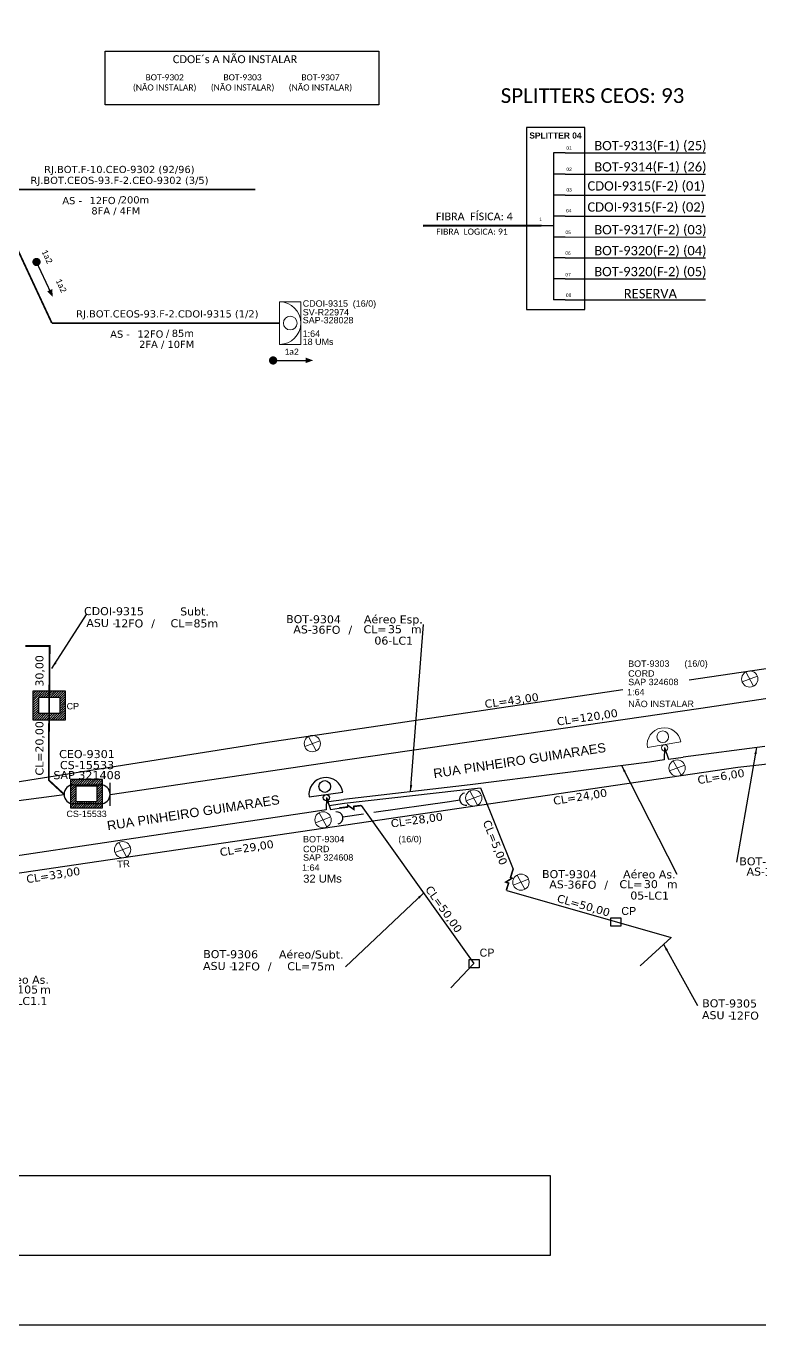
# Model space of a CAD drawing. Extents: x -4 to 837, y 1 to 595.
# Drawn here: x 199.4 to 415.9, y 1.3 to 384.9 of the extents above; entities that cross this region are included whole.
import ezdxf
from ezdxf.enums import TextEntityAlignment as Align

# ---------------------------------------------------------------- set-up
doc = ezdxf.new("R2010")
doc.units = 0
for name, color, linetype in [('10.1-Caixas Subterrâneas', 5, 'Continuous'), ('20.4-CEOS', 1, 'Continuous'), ('20.5-CEO', 1, 'Continuous'), ('CABO OPTICO EXISTENTE', 5, 'Continuous'), ('CAP a instalar', 1, 'Continuous'), ('celulas gpon', 7, 'Continuous'), ('label_cabos', 7, 'Continuous'), ('Legenda', 1, 'Continuous'), ('PROJETO_FTTH', 1, 'Continuous'), ('QUADRA', 7, 'Continuous'), ('SETA', 7, 'Continuous'), ('Subida Lateral', 5, 'Continuous')]:
    doc.layers.add(name, color=color, linetype=linetype)
for name, color, linetype, lineweight in [('10.4-Postes', 1, 'Continuous', 0), ("20.0-LEGENDA DOS CDO'S", 1, 'Continuous', 0), ('20.1-CDO_INTERIOR', 1, 'Continuous', 0), ('20.2-CDO_POSTE', 1, 'Continuous', 5), ('20.6-CORDOALHA_SUPORTE', 7, 'Continuous', 25), ('40.1-ETIQUETAS', 1, 'Continuous', 20), ('CORDOALHA_SUPORTE', 7, 'Continuous', 25), ('Segmento Logradouro Texto', 251, 'Continuous', 0)]:
    doc.layers.add(name, color=color, linetype=linetype, lineweight=lineweight)
doc.layers.add('EXTRA', color=50, linetype='Continuous', plot=False)
doc.styles.add('ARIAL', font='arial.ttf')
doc.styles.add('DIGICADE', font='arial.ttf')
doc.styles.add('MtXpl_Calibri', font='calibri.ttf')
doc.styles.add('ROMANS', font='arial.ttf')
doc.styles.add('siredit', font='verdana.ttf')
doc.linetypes.add('FENCELINE1', pattern='A,0.25,-0.1,[133,ltypeshp.shx,S=0.1,R=0,X=-0.1,Y=0],-0.1,1', length=1.45)
doc.dimstyles.new('CC', dxfattribs={"dimtxt": 0.8, "dimasz": 2, "dimexe": 0.18, "dimexo": 0.0625, "dimgap": 0.09, "dimtad": 0, "dimdec": 0, "dimrnd": 1, "dimzin": 0, "dimdsep": 46, "dimtxsty": 'siredit', "dimblk": 'NONE', "dimcen": 0, "dimse1": 1, "dimse2": 1, "dimsd1": 1, "dimsd2": 1, "dimclrt": 7, "dimadec": 0, "dimazin": 0, "dimtfac": 1, "dimtdec": 0, "dimtofl": 0, "dimtmove": 0, "dimatfit": 3, "dimfxl": 0, "dimtolj": 1, "dimtzin": 0, "dimarcsym": 0})

# ---------------------------------------------------------------- blocks, each defined once
blk = doc.blocks.new('ETIQUETA_RS5F')
at = {"layer": '40.1-ETIQUETAS', "color": 0, "style": 'siredit'}
blk.add_text('/', height=1.5, dxfattribs=at).set_placement((1.58, -1.95), align=Align.MIDDLE_RIGHT)
for tag, p in [('ETIQUETA_R_SECUNDARIA', (1.21, 2.1)), ('ETIQUETA_R_PRIMARIA', (1.21, 4.1)), ('F_ATIVAS/F_MORTAS', (1.14, -4.24))]:
    blk.add_attdef(tag, text='', height=1.5, dxfattribs=at).set_placement(p, align=Align.MIDDLE_CENTER)
for tag, p in [('TIPO_CABO', (-6.58, -2.12)), ('CAP_CABO', (0.4, -2.09))]:
    blk.add_attdef(tag, text='', height=1.5, dxfattribs=at).set_placement(p, align=Align.MIDDLE_RIGHT)
blk.add_attdef('METROS', text='', height=1.5, dxfattribs=at).set_placement((2.14, -1.95), align=Align.MIDDLE_LEFT)
for tag, p in [('FUSÃO_1', (0.85, -8.39)), ('FUSÃO_2', (0.85, -10.6)), ('FUSÃO_3', (0.85, -12.93)), ('FUSÃO_4', (0.85, -15.14)), ('FUSÃO_5', (0.85, -17.16))]:
    blk.add_attdef(tag, text='', height=1.5, dxfattribs=at).set_placement(p, align=Align.CENTER)
blk = doc.blocks.new('*X20')
at = {"color": 0, "linetype": 'Continuous'}
for p, q in [((-1.25, 0.34099), (-0.49099, 1.1)), ((-1.25, 0.517767), (-0.667767, 1.1)), ((-1.25, 0.694544), (-0.844544, 1.1)), ((-1.25, 0.87132), (-1.02132, 1.1)), ((-1.25, 1.048097), (-1.198097, 1.1)), ((-0.789214, 0.625), (-0.314214, 1.1)), ((-0.612437, 0.625), (-0.137437, 1.1)), ((-0.43566, 0.625), (0.03934, 1.1)), ((-0.258883, 0.625), (0.216117, 1.1)), ((-0.082107, 0.625), (0.392893, 1.1)), ((0.09467, 0.625), (0.56967, 1.1)), ((0.271447, 0.625), (0.746447, 1.1)), ((0.448223, 0.625), (0.923223, 1.1)), ((0.625, 0.625), (1.1, 1.1)), ((0.801777, 0.625), (1.25, 1.073223)), ((-1.25, 0.164214), (-0.8035, 0.610714)), ((-1.25, -0.012563), (-0.8035, 0.433937)), ((-1.25, -0.18934), (-0.8035, 0.25716)), ((-1.25, -0.366117), (-0.8035, 0.080383)), ((0.8035, 0.449947), (1.25, 0.896447)), ((0.8035, 0.27317), (1.25, 0.71967)), ((0.8035, 0.096393), (1.25, 0.542893)), ((0.8035, -0.080383), (1.25, 0.366117)), ((0.8035, -0.25716), (1.25, 0.18934)), ((0.8035, -0.433937), (1.25, 0.012563)), ((-1.25, -0.542893), (-0.8035, -0.096393)), ((-1.25, -0.71967), (-0.8035, -0.27317)), ((-1.25, -0.896447), (-0.8035, -0.449947)), ((-1.25, -1.073223), (-0.801777, -0.625)), ((-1.1, -1.1), (-0.625, -0.625)), ((-0.923223, -1.1), (-0.448223, -0.625)), ((-0.746447, -1.1), (-0.271447, -0.625)), ((-0.56967, -1.1), (-0.09467, -0.625)), ((-0.392893, -1.1), (0.082107, -0.625)), ((-0.216117, -1.1), (0.258883, -0.625)), ((-0.03934, -1.1), (0.43566, -0.625)), ((0.137437, -1.1), (0.612437, -0.625)), ((0.314214, -1.1), (0.789214, -0.625)), ((0.49099, -1.1), (1.25, -0.34099)), ((0.667767, -1.1), (1.25, -0.517767)), ((0.8035, -0.610714), (1.25, -0.164214)), ((0.844544, -1.1), (1.25, -0.694544)), ((1.02132, -1.1), (1.25, -0.87132)), ((1.198097, -1.1), (1.25, -1.048097))]:
    blk.add_line(p, q, dxfattribs=at)
blk = doc.blocks.new('MANHOLE_MQ')
at = {"color": 0, "linetype": 'Continuous'}
for p, q in [((0.00000623, 0.00000569), (-0.00000627, 0.00000569)), ((-0.00000627, 0.00000569), (-0.00000627, -0.00000531)), ((0.00000623, -0.00000531), (0.00000623, 0.00000569)), ((-0.00000404, 0.00000331), (0.00000399, 0.00000331)), ((-0.00000404, -0.00000294), (-0.00000404, 0.00000331)), ((0.00000399, 0.00000331), (0.00000399, -0.00000294)), ((0.00000399, -0.00000294), (-0.00000404, -0.00000294)), ((0.00000399, -0.00000294), (0.00000399, -0.00000294)), ((-0.00000627, -0.00000531), (0.00000623, -0.00000531))]:
    blk.add_line(p, q, dxfattribs=at)
at = {"color": 0, "linetype": 'Continuous', "xscale": 5e-06, "yscale": 5e-06, "zscale": 1e-05}
blk.add_blockref('*X20', (-0.00000002, 0.00000019), dxfattribs=at)
blk = doc.blocks.new('CDOE_CT_POST_DESENHO')
at = {"color": 0}
blk.add_line((2.14, 0.39), (-2.11, 0.39), dxfattribs=at)
for centre, radius in [((0.01, 1.4), 0.733), ((0.01, 0), 0.393)]:
    blk.add_circle(centre, radius, dxfattribs=at)
blk.add_arc((0.01, 0.39), 2.12, 0, 180, dxfattribs=at)
blk = doc.blocks.new('Inst CDOE-16 CAIXA DIST OPT CDOE 48F_16D C_SPL_2_1_8')
at = {"layer": "20.0-LEGENDA DOS CDO'S", "color": 0}
for tag, p, style, flags in [('ID_ATIVIDADE', (0.12, 6.47), 'ARIAL', 3), ('FATOR', (7.92, 6.47), 'ARIAL', 1), ('QTDE', (0.1, -1.17), 'DIGICADE', 3)]:
    blk.add_attdef(tag, p, '', height=0.8, rotation=0.118, dxfattribs=dict(at, style=style, flags=flags))
at = {"layer": "20.0-LEGENDA DOS CDO'S", "color": 0, "style": 'ARIAL'}
for tag, p, height in [('FID', (0.12, 5.25), 0.8), ('SAP', (0.12, 2.96), 0.8), ('CORDOALHA', (0.12, 4.02), 0.8), ('1:XX', (-0.01, 1.7), 0.8), ('UMS', (0.14, 0.22), 1)]:
    blk.add_attdef(tag, p, '', height=height, rotation=0.118, dxfattribs=at)
blk.add_attdef('FIBRAS_UTILIZADAS', text='', height=0.8, rotation=0.118, dxfattribs=at).set_placement((13.48, 5.26), align=Align.CENTER)
blk = doc.blocks.new('MHMZ')
at = {"color": 0}
for p, q in [((-0.0000059, 0.0000052), (0.0000066, 0.0000052)), ((-0.0000059, -0.0000055), (-0.0000059, 0.0000052)), ((0.0000066, 0.0000052), (0.0000066, -0.0000055)), ((0.0000066, -0.0000055), (-0.0000059, -0.0000055))]:
    blk.add_line(p, q, dxfattribs=at)
blk = doc.blocks.new('CDOE_CT_POSTE')
at = {"layer": "20.0-LEGENDA DOS CDO'S", "color": 0, "style": 'ARIAL'}
for tag, p in [('CDO_N', (0.12, 5.25)), ('CORDOALHA', (0.12, 4.02)), ('SAP', (0.12, 2.96)), ('1:XX', (0.14, 1.23)), ('UMS', (0.14, 0.22))]:
    blk.add_attdef(tag, p, '', height=0.68, rotation=0.118, dxfattribs=at)
blk.add_attdef('FIBRAS_UTILIZADAS', text='', height=0.68, rotation=0.118, dxfattribs=at).set_placement((7.83, 5.26), align=Align.CENTER)
blk = doc.blocks.new('Inst CORD ALUMINIO 4.8 MM 3F')
at = {"layer": '20.6-CORDOALHA_SUPORTE', "color": 0, "lineweight": 0, "style": 'ROMANS'}
blk.add_attdef('LANCE', text='', height=1, dxfattribs=at).set_placement((-0.54, -2.21), align=Align.RIGHT)
at = {"layer": '20.6-CORDOALHA_SUPORTE', "color": 0, "style": 'siredit'}
blk.add_attdef('QTDE', (-0.54, -2.21), '', height=1, rotation=359.69, dxfattribs=at)
at = {"layer": '20.6-CORDOALHA_SUPORTE', "color": 0, "lineweight": 0, "style": 'ROMANS'}
for tag, p, flags in [('FATOR', (-5.2, -4.44), 3), ('ID_ATIVIDADE', (-5.2, -6.67), 3), ('FID', (-5.2, -8.9), 1)]:
    blk.add_attdef(tag, p, '', height=1, dxfattribs=dict(at, flags=flags))
blk = doc.blocks.new('Inst CB ESP CFOA-SM-AS-80-TS-36')
at = {"layer": 'label_cabos', "color": 0, "style": 'siredit'}
for tag, flags, p in [('ID_ATIVIDADE', 3, (1.31, 2.67)), ('FATOR', 1, (11.56, 2.55))]:
    blk.add_attdef(tag, text='', height=1, rotation=359.69, dxfattribs=dict(at, flags=flags)).set_placement(p, align=Align.MIDDLE_CENTER)
for tag, p in [('DESTINO_CABO', (3.13, 1.26)), ('TIPO_CABO', (13.11, 1.24)), ('TIPO_CABO', (1.76, 0)), ('CABO', (4.69, -0.05)), ('/', (7.71, -0.05)), ('LANCE', (10.81, 0)), ('UND', (15.96, 0)), ('FID', (13.15, -1.41))]:
    blk.add_attdef(tag, text='', height=1, rotation=359.69, dxfattribs=at).set_placement(p, align=Align.MIDDLE_CENTER)
blk.add_attdef('QTDE', (12.43, -0.47), '', height=1, rotation=359.69, dxfattribs=at)
blk = doc.blocks.new('Inst CB AS CFOA-SM-AS-80-TS-36')
at = {"layer": 'label_cabos', "color": 0, "style": 'siredit'}
for tag, flags, p in [('ID_ATIVIDADE', 3, (1.31, 2.67)), ('FATOR', 1, (11.56, 2.55))]:
    blk.add_attdef(tag, text='', height=1, rotation=359.69, dxfattribs=dict(at, flags=flags)).set_placement(p, align=Align.MIDDLE_CENTER)
for tag, p in [('DESTINO_CABO', (3.13, 1.26)), ('TIPO_CABO', (13.11, 1.24)), ('TIPO_CABO', (1.76, 0)), ('CABO', (4.69, -0.05)), ('/', (7.71, -0.05)), ('LANCE', (10.81, 0)), ('UND', (15.96, 0)), ('FID', (13.15, -1.41))]:
    blk.add_attdef(tag, text='', height=1, rotation=359.69, dxfattribs=at).set_placement(p, align=Align.MIDDLE_CENTER)
blk.add_attdef('QTDE', (12.43, -0.47), '', height=1, rotation=359.69, dxfattribs=at)
blk = doc.blocks.new('_None')
blk = doc.blocks.new('Inst CB AS CFOA-SM-AS-80-TS-24')
at = {"layer": 'label_cabos', "color": 0, "style": 'siredit'}
for tag, flags, p in [('ID_ATIVIDADE', 3, (1.31, 2.67)), ('FATOR', 1, (11.56, 2.55))]:
    blk.add_attdef(tag, text='', height=1, rotation=359.69, dxfattribs=dict(at, flags=flags)).set_placement(p, align=Align.MIDDLE_CENTER)
for tag, p in [('DESTINO_CABO', (3.13, 1.26)), ('TIPO_CABO', (13.11, 1.24)), ('TIPO_CABO', (1.76, 0)), ('CABO', (4.69, -0.05)), ('/', (7.71, -0.05)), ('LANCE', (10.81, 0)), ('UND', (15.96, 0)), ('FID', (13.15, -1.41))]:
    blk.add_attdef(tag, text='', height=1, rotation=359.69, dxfattribs=at).set_placement(p, align=Align.MIDDLE_CENTER)
blk.add_attdef('QTDE', (12.43, -0.47), '', height=1, rotation=359.69, dxfattribs=at)
blk = doc.blocks.new('LEGENDA DOS CABOS')
at = {"layer": 'EXTRA', "color": 0, "style": 'siredit'}
for tag, p in [('ID', (4.6, 0.97)), ('XX', (9.03, 0.97))]:
    blk.add_attdef(tag, text='', height=0.48, rotation=359.69, dxfattribs=at).set_placement(p, align=Align.MIDDLE_CENTER)
at = {"layer": 'Legenda', "color": 0, "style": 'siredit'}
for tag, p in [('TIPO_CABO', (1.31, 0)), ('CABO', (4.69, -0.05)), ('/', (6.81, -0.05)), ('METROS', (10.03, -0.05))]:
    blk.add_attdef(tag, text='', height=0.8, rotation=359.69, dxfattribs=at).set_placement(p, align=Align.MIDDLE_CENTER)

msp = doc.modelspace()

# ---------------------------------------------------------------- linework, layer by layer
at = {"color": 7, "linetype": 'Continuous'}
for p, q in [((355.16, 347.44), (355.16, 304.01)), ((358.67, 347.44), (355.16, 347.44)), ((358.67, 341.16), (355.16, 341.16)), ((358.67, 334.97), (355.16, 334.97)), ((358.67, 328.75), (355.16, 328.75)), ((351.51, 326.01), (355.14, 326.01)), ((358.67, 322.58), (355.16, 322.58)), ((358.67, 316.42), (355.16, 316.42)), ((358.67, 310.23), (355.16, 310.23)), ((358.67, 304.01), (355.16, 304.01))]:
    msp.add_line(p, q, dxfattribs=at)
at = {"color": 10, "linetype": 'Continuous'}
for p, q in [((358.67, 347.44), (400.05, 347.43)), ((358.67, 341.16), (400.05, 341.15)), ((358.67, 334.97), (400.05, 334.95)), ((358.67, 328.75), (400.05, 328.73)), ((358.67, 322.6), (400.05, 322.58)), ((358.67, 316.42), (400.05, 316.4)), ((358.67, 310.23), (400.05, 310.21)), ((358.67, 304.01), (400.05, 304))]:
    msp.add_line(p, q, dxfattribs=at)
at = {"color": 1, "linetype": 'Continuous', "lineweight": 60}
msp.add_line((351.51, 326.01), (316.72, 325.9), dxfattribs=at)
at = {"color": 0}
msp.add_line((282.99, 157.21), (292.93, 158.67), dxfattribs=at)
at = {"color": 7}
for points in [[(-3.83, 595.26), (837.17, 595.26), (837.17, 1.26), (-3.83, 1.26)], [(347.19, 301.23), (364.47, 301.23), (364.47, 354.89), (347.19, 354.89)]]:
    msp.add_lwpolyline(points, close=True, dxfattribs=at)
at = {"const_width": 1.22}
for points in [[(202.21, 315.78, 1), (202.72, 314.68, 1)], [(271.74, 286.14, 1), (272.96, 286.14, 1)]]:
    msp.add_lwpolyline(points, format="xyb", close=True, dxfattribs=at)
at = {"color": 0}
msp.add_lwpolyline([(19.73, 45.46), (354.16, 45.46), (354.16, 21.75), (19.73, 21.75)], close=True, dxfattribs=at)
for centre, radius in [((287.62, 160.3), 1.73), ((288.1, 157.02), 0.93)]:
    msp.add_circle(centre, radius, dxfattribs=at)
msp.add_arc((287.96, 157.94), 5.02, 8.3546, 188.3546, dxfattribs=at)
at = {"layer": '10.4-Postes', "color": 10}
for points in [[(415.4, 192.89), (410.9, 191.21)], [(412, 194.16), (414.29, 189.94)], [(286.18, 173.81), (281.69, 172.14)], [(282.79, 175.08), (285.08, 170.86)], [(393.94, 166.59), (389.44, 164.91)], [(390.55, 167.86), (392.84, 163.64)], [(333.87, 157.76), (329.37, 156.08)], [(330.47, 159.03), (332.76, 154.81)], [(289.36, 151.3), (284.86, 149.62)], [(285.97, 152.57), (288.26, 148.35)], [(230.14, 142.48), (225.64, 140.81)], [(226.75, 143.75), (229.04, 139.54)], [(347.81, 132.89), (343.31, 131.21)], [(344.42, 134.16), (346.71, 129.94)]]:
    msp.add_lwpolyline(points, dxfattribs=at)
for centre in [(413.15, 192.05), (283.93, 172.97), (391.69, 165.75), (331.62, 156.92), (287.11, 150.46), (227.89, 141.65), (345.56, 132.05)]:
    msp.add_circle(centre, 2.4, dxfattribs=at)
at = {"layer": '20.1-CDO_INTERIOR', "color": 1, "lineweight": 18}
msp.add_lwpolyline([(280.55, 290.89), (280.55, 303.45), (274.27, 303.45), (274.27, 290.89)], close=True, dxfattribs=at)
msp.add_circle((277.41, 297.17), 2.01, dxfattribs=at)
msp.add_arc((274.27, 297.17), 6.28, 270, 90, dxfattribs=at)
at = {"layer": '20.5-CEO', "color": 5}
for p, q in [((213.43, 160.82), (221.36, 160.82)), ((221.36, 155.16), (213.43, 155.16))]:
    msp.add_line(p, q, dxfattribs=at)
msp.add_lwpolyline([(224.19, 154.58), (224.19, 161.4)], dxfattribs=at)
for centre, start, end in [((213.43, 157.99), 90, 270), ((221.36, 157.99), 270, 90)]:
    msp.add_arc(centre, 2.83, start, end, dxfattribs=at)
at = {"layer": 'CAP a instalar', "color": 7, "ltscale": 5}
for p, q in [((398.72, 183.49), (486.09, 196.26)), ((289.62, 167.55), (398.72, 183.49)), ((224.19, 157.99), (289.62, 167.55))]:
    msp.add_line(p, q, dxfattribs=at)
at = {"layer": 'CAP a instalar', "color": 7, "linetype": 'FENCELINE1', "ltscale": 5}
for p, q in [((387.97, 171.8), (387.85, 168.16)), ((387.97, 171.8), (389.13, 168.35)), ((389.13, 168.35), (393.49, 168.99)), ((417.58, 172.13), (393.49, 168.99)), ((383.49, 167.52), (330.59, 160.76)), ((387.85, 168.16), (383.49, 167.52)), ((330.59, 160.76), (293.28, 156.5)), ((288.1, 157.02), (287.98, 153.37)), ((288.1, 157.02), (288.68, 155.83)), ((288.68, 155.83), (293.28, 156.5)), ((283.62, 152.73), (226.47, 144.26)), ((287.98, 153.37), (283.62, 152.73)), ((226.47, 144.26), (180.91, 137.51))]:
    msp.add_line(p, q, dxfattribs=at)
at = {"layer": 'CAP a instalar', "color": 8, "linetype": 'FENCELINE1', "ltscale": 5}
for p, q in [((293.45, 155.35), (333.6, 159.93)), ((333.6, 159.93), (343.25, 135.87)), ((288.1, 157.02), (289.26, 153.56)), ((288.16, 156.61), (288.89, 154.68)), ((288.89, 154.68), (293.45, 155.35)), ((289.26, 153.56), (291.85, 153.94)), ((298.38, 154.69), (331.64, 108.03)), ((341.44, 129.55), (389.89, 115.7)), ((389.89, 115.7), (380.74, 107.38))]:
    msp.add_line(p, q, dxfattribs=at)
at = {"layer": 'CAP a instalar', "color": 8, "ltscale": 5}
msp.add_line((331.64, 108.03), (324.86, 100.85), dxfattribs=at)
at = {"layer": 'CAP a instalar', "color": 1, "linetype": 'FENCELINE1', "ltscale": 7, "const_width": 0.513}
for points in [[(188.64, 336.6), (207, 297.17)], [(207, 297.17), (274.26, 297.17)], [(210.6, 157.99), (206.1, 162.16), (206.1, 171.59), (206.36, 201.81), (199.15, 201.81)]]:
    msp.add_lwpolyline(points, dxfattribs=at)
at = {"layer": 'CAP a instalar', "color": 7, "linetype": 'FENCELINE1', "ltscale": 6, "const_width": 0.486}
msp.add_lwpolyline([(188.64, 336.6), (267.13, 336.6)], dxfattribs=at)
at = {"layer": 'CAP a instalar', "color": 7, "linetype": 'FENCELINE1', "ltscale": 5}
msp.add_lwpolyline([(66.09, 138.97), (210.6, 157.99)], dxfattribs=at)
at = {"layer": 'CORDOALHA_SUPORTE'}
for p, q in [((324.48, 155.8), (302.11, 152.59)), ((327.47, 156.23), (324.48, 155.8)), ((299.01, 152.14), (292.98, 151.26))]:
    msp.add_line(p, q, dxfattribs=at)
for centre, start, end in [((329.24, 156.58), 101.1843, 281.1843), ((291.19, 151.01), 281.1843, 101.1843)]:
    msp.add_arc(centre, 1.8, start, end, dxfattribs=at)
at = {"layer": 'PROJETO_FTTH', "ltscale": 2}
msp.add_lwpolyline([(222.71, 377.46), (303.62, 377.46), (303.62, 361.68), (222.71, 361.68)], close=True, dxfattribs=at)
at = {"layer": 'QUADRA'}
for points in [[(395.26, 191.84), (438.68, 198.25), (440.16, 198.96), (441.32, 200.06), (442.07, 201.45), (442.32, 202.98), (442.36, 209.86), (442.9, 211.32), (443.89, 212.56), (445.24, 213.44), (446.83, 213.91), (708.58, 242.17), (710.09, 242.85), (711.27, 243.95), (712.05, 245.31), (712.33, 246.82), (712.09, 248.35), (711.35, 249.74), (693.12, 296.74)], [(65.53, 144.31), (168.11, 157.12), (270.12, 173.35), (375.68, 188.94)], [(625.33, 190.02), (409.63, 165.94), (177.93, 131.9), (156.44, 128.02), (155.2, 127.47), (154.41, 126.42), (154.29, 125.16), (156.07, 115.08), (155.23, 114.06), (153.96, 113.55), (152.41, 113.68), (151.28, 114.38), (150.68, 115.53), (148.14, 126.39), (68.91, 112.35)], [(625.33, 190.02), (409.63, 165.94), (177.93, 131.9), (156.44, 128.02), (155.2, 127.47), (154.41, 126.42), (154.29, 125.16), (156.07, 115.08), (155.23, 114.06), (153.96, 113.55), (152.41, 113.68), (151.28, 114.38), (150.68, 115.53), (148.14, 126.39), (68.91, 112.35)]]:
    msp.add_lwpolyline(points, dxfattribs=at)
at = {"layer": 'SETA'}
for points in [[(202.3, 315.59), (206.69, 306.11)], [(272.35, 286.14), (282.8, 286.14)]]:
    msp.add_lwpolyline(points, dxfattribs=at)
for points in [[(207.09, 307.21), (207.29, 304.85), (205.62, 306.53)], [(281.96, 286.97), (284.19, 286.16), (281.96, 285.35)]]:
    msp.add_solid(points, dxfattribs=at)
at = {"layer": 'Subida Lateral', "color": 5, "const_width": 0.473}
for points in [[(298.38, 154.69), (296.15, 154.43), (296.18, 153.56), (294.39, 154.74), (294.34, 154.24), (291.85, 153.94)], [(341.23, 129.61), (341.91, 131.75), (341.11, 132.08), (342.92, 133.22), (342.49, 133.48), (343.25, 135.87)]]:
    msp.add_lwpolyline(points, dxfattribs=at)

# ---------------------------------------------------------------- block references
at = {"color": 3, "lineweight": 0}
ref = msp.add_blockref('Inst CORD ALUMINIO 4.8 MM 3F', (313.41, 151.01), dxfattribs=dict(at, xscale=2.364379774323579, yscale=2.364379774323579, zscale=2.364379774323579, rotation=8.087879974536532))
ref.add_attrib('QTDE', '28,00', (313.41, 149.03), dxfattribs={"layer": '20.6-CORDOALHA_SUPORTE', "color": 0, "height": 2.364, "rotation": 7.7779, "style": 'siredit'})
ref.add_attrib('LANCE', 'CL=', dxfattribs={"layer": '20.6-CORDOALHA_SUPORTE', "color": 0, "lineweight": 0, "height": 2.364, "rotation": 8.0879, "style": 'ROMANS'}).set_placement((313.41, 149.03), align=Align.RIGHT)
at = {"layer": '10.1-Caixas Subterrâneas', "color": 30}
for p, xscale, yscale, zscale, rotation in [((206.2, 184.39), 771728.0034977678, 771728.0034977678, 771728.0034977678, 180.0000000000633), ((217.19, 158.32), 756099.2254937056, 756099.2254937056, 756099.2254937056, 180.0000000000627)]:
    msp.add_blockref('MANHOLE_MQ', p, dxfattribs=dict(at, xscale=xscale, yscale=yscale, zscale=zscale, rotation=rotation))
at = {"layer": '10.1-Caixas Subterrâneas', "xscale": 236437.977432358, "yscale": 236437.977432358, "zscale": 236437.977432358}
for p in [(373.5, 120.33), (331.64, 108.03)]:
    msp.add_blockref('MHMZ', p, dxfattribs=at)
at = {"layer": "20.0-LEGENDA DOS CDO'S", "color": 252}
ref = msp.add_blockref('CDOE_CT_POSTE', (376.95, 183.22), dxfattribs=dict(at, xscale=2.364379774323579, yscale=2.364379774323579, zscale=2.364379774323579))
ref.add_attrib('CDO_N', 'BOT-9303', (377.23, 195.63), dxfattribs={"color": 0, "height": 1.892, "rotation": 0.118, "style": 'ARIAL'})
ref.add_attrib('CORDOALHA', 'CORD', (377.24, 192.73), dxfattribs={"color": 0, "height": 1.892, "rotation": 0.118, "style": 'ARIAL'})
ref.add_attrib('SAP', 'SAP 324608', (377.25, 190.22), dxfattribs={"color": 0, "height": 1.892, "rotation": 0.118, "style": 'ARIAL'})
ref.add_attrib('1:XX', '1:64', (376.92, 187.24), dxfattribs={"color": 0, "height": 1.892, "rotation": 0.118, "style": 'ARIAL'})
ref.add_attrib('UMS', 'NÃO INSTALAR', (377.28, 183.74), dxfattribs={"color": 0, "height": 1.8915, "rotation": 0.118, "style": 'ARIAL'})
ref.add_attrib('FIBRAS_UTILIZADAS', '     (16/0)', dxfattribs={"color": 0, "height": 1.8915, "rotation": 0.118, "style": 'ARIAL'}).set_placement((395.46, 195.67), align=Align.CENTER)
at = {"layer": "20.0-LEGENDA DOS CDO'S", "color": 7, "lineweight": 0, "xscale": 2.364379774323579, "yscale": 2.364379774323579, "zscale": 2.364379774323579}
msp.add_blockref('Inst CDOE-16 CAIXA DIST OPT CDOE 48F_16D C_SPL_2_1_8', (280.92, 131.39), dxfattribs=at).add_auto_attribs({'FID': 'BOT-9304', 'CORDOALHA': 'CORD', 'SAP': 'SAP 324608', '1:XX': '1:64', 'UMS': '32 UMs', 'FIBRAS_UTILIZADAS': '(16/0)'})
at = {"layer": '20.2-CDO_POSTE', "color": 8, "xscale": -2.364379774323579, "yscale": 2.364379774323579, "zscale": 2.364379774323579, "rotation": 9.736500796907457}
msp.add_blockref('CDOE_CT_POST_DESENHO', (388.04, 171.73), dxfattribs=at)
at = {"layer": 'CAP a instalar', "color": 7, "linetype": 'FENCELINE1', "ltscale": 7}
ref = msp.add_blockref('ETIQUETA_RS5F', (225.3, 336.34), dxfattribs=dict(at, xscale=1.417743096562968, yscale=1.417743096562968, zscale=1.417743096562968))
ref.add_attrib('ETIQUETA_R_PRIMARIA', 'RJ.BOT.F-10.CEO-9302 (92/96)', dxfattribs={"layer": '40.1-ETIQUETAS', "color": 0, "height": 2.1266, "style": 'siredit'}).set_placement((226.93, 342.55), align=Align.MIDDLE_CENTER)
ref.add_attrib('ETIQUETA_R_SECUNDARIA', 'RJ.BOT.CEOS-93.F-2.CEO-9302 (3/5)', dxfattribs={"layer": '40.1-ETIQUETAS', "color": 0, "height": 2.1266, "style": 'siredit'}).set_placement((226.98, 339.33), align=Align.MIDDLE_CENTER)
ref.add_attrib('TIPO_CABO', 'AS -', dxfattribs={"layer": '40.1-ETIQUETAS', "color": 0, "height": 2.127, "style": 'siredit'}).set_placement((215.92, 333.34), align=Align.MIDDLE_RIGHT)
ref.add_attrib('CAP_CABO', '12FO', dxfattribs={"layer": '40.1-ETIQUETAS', "color": 0, "height": 2.127, "style": 'siredit'}).set_placement((225.82, 333.38), align=Align.MIDDLE_RIGHT)
ref.add_attrib('METROS', '200m', dxfattribs={"layer": '40.1-ETIQUETAS', "color": 0, "height": 2.127, "style": 'siredit'}).set_placement((227.34, 333.57), align=Align.MIDDLE_LEFT)
ref.add_attrib('F_ATIVAS/F_MORTAS', '8FA / 4FM', dxfattribs={"layer": '40.1-ETIQUETAS', "color": 0, "height": 2.127, "style": 'siredit'}).set_placement((225.88, 330.32), align=Align.MIDDLE_CENTER)
at = {"layer": 'CAP a instalar', "color": 1, "linetype": 'FENCELINE1', "ltscale": 7}
ref = msp.add_blockref('ETIQUETA_RS5F', (239.43, 296.91), dxfattribs=dict(at, xscale=1.417743096561863, yscale=1.417743096561863, zscale=1.417743096561863))
ref.add_attrib('ETIQUETA_R_SECUNDARIA', 'RJ.BOT.CEOS-93.F-2.CDOI-9315 (1/2)', dxfattribs={"layer": 'CABO OPTICO EXISTENTE', "color": 0, "height": 2.1266, "style": 'siredit'}).set_placement((241.1, 299.89), align=Align.MIDDLE_CENTER)
ref.add_attrib('TIPO_CABO', 'AS -', dxfattribs={"layer": '40.1-ETIQUETAS', "color": 0, "height": 2.127, "style": 'siredit'}).set_placement((230.05, 293.91), align=Align.MIDDLE_RIGHT)
ref.add_attrib('CAP_CABO', '12FO', dxfattribs={"layer": '40.1-ETIQUETAS', "color": 0, "height": 2.127, "style": 'siredit'}).set_placement((239.95, 293.94), align=Align.MIDDLE_RIGHT)
ref.add_attrib('METROS', '85m', dxfattribs={"layer": '40.1-ETIQUETAS', "color": 0, "height": 2.127, "style": 'siredit'}).set_placement((242.42, 294.14), align=Align.MIDDLE_LEFT)
ref.add_attrib('F_ATIVAS/F_MORTAS', '2FA / 10FM', dxfattribs={"layer": '40.1-ETIQUETAS', "color": 0, "height": 2.127, "style": 'siredit'}).set_placement((240.91, 290.89), align=Align.MIDDLE_CENTER)
at = {"layer": 'label_cabos', "color": 0, "lineweight": 0}
ref = msp.add_blockref('LEGENDA DOS CABOS', (215.15, 207.37), dxfattribs=dict(at, xscale=2.364379774323579, yscale=2.364379774323579, zscale=2.364379774323579))
ref.add_attrib('ID', 'CDOI-9315', dxfattribs={"color": 0, "height": 2.364, "rotation": 359.69, "style": 'siredit'}).set_placement((225.35, 212.08), align=Align.MIDDLE_CENTER)
ref.add_attrib('CABO', '12FO', dxfattribs={"color": 0, "height": 2.364, "rotation": 359.69, "style": 'siredit'}).set_placement((229.72, 208.49), align=Align.MIDDLE_CENTER)
ref.add_attrib('METROS', 'CL=85m', dxfattribs={"color": 0, "height": 2.364, "rotation": 359.69, "style": 'siredit'}).set_placement((249.09, 208.49), align=Align.MIDDLE_CENTER)
ref.add_attrib('XX', 'Subt.', dxfattribs={"color": 0, "height": 2.364, "rotation": 359.69, "style": 'siredit'}).set_placement((249.15, 212), align=Align.MIDDLE_CENTER)
ref.add_attrib('/', '/', dxfattribs={"color": 0, "height": 2.36, "rotation": 359.69, "style": 'siredit'}).set_placement((236.88, 208.49), align=Align.MIDDLE_CENTER)
ref.add_attrib('TIPO_CABO', 'ASU -', dxfattribs={"color": 0, "height": 2.364, "rotation": 359.69, "style": 'siredit'}).set_placement((221.62, 208.6), align=Align.MIDDLE_CENTER)
ref = msp.add_blockref('Inst CB ESP CFOA-SM-AS-80-TS-36', (276.89, 206.72), dxfattribs=dict(at, xscale=2.364379774323579, yscale=2.364379774323579, zscale=2.364379774323579))
ref.add_attrib('DESTINO_CABO', 'BOT-9304', dxfattribs={"color": 0, "height": 2.364, "rotation": 359.69, "style": 'siredit'}).set_placement((284.29, 209.71), align=Align.MIDDLE_CENTER)
ref.add_attrib('TIPO_CABO', 'Aéreo Esp.', dxfattribs={"color": 0, "height": 2.364, "rotation": 359.69, "style": 'siredit'}).set_placement((307.88, 209.67), align=Align.MIDDLE_CENTER)
ref.add_attrib('CABO', '36FO', dxfattribs={"color": 0, "height": 2.364, "rotation": 359.69, "style": 'siredit'}).set_placement((287.97, 206.6), align=Align.MIDDLE_CENTER)
ref.add_attrib('/', '/', dxfattribs={"color": 0, "height": 2.36, "rotation": 359.69, "style": 'siredit'}).set_placement((295.13, 206.6), align=Align.MIDDLE_CENTER)
ref.add_attrib('TIPO_CABO', 'AS-', dxfattribs={"color": 0, "height": 2.364, "rotation": 359.69, "style": 'siredit'}).set_placement((281.06, 206.71), align=Align.MIDDLE_CENTER)
ref.add_attrib('FID', '06-LC1', dxfattribs={"color": 0, "height": 2.364, "rotation": 359.69, "style": 'siredit'}).set_placement((307.98, 203.38), align=Align.MIDDLE_CENTER)
ref.add_attrib('LANCE', 'CL=', dxfattribs={"color": 0, "height": 2.364, "rotation": 359.69, "style": 'siredit'}).set_placement((302.45, 206.73), align=Align.MIDDLE_CENTER)
ref.add_attrib('QTDE', '35', (306.28, 205.6), dxfattribs={"color": 0, "height": 2.364, "rotation": 359.69, "style": 'siredit'})
ref.add_attrib('UND', 'm', dxfattribs={"color": 0, "height": 2.36, "rotation": 359.69, "style": 'siredit'}).set_placement((314.63, 206.73), align=Align.MIDDLE_CENTER)
ref = msp.add_blockref('Inst CB AS CFOA-SM-AS-80-TS-36', (410.76, 135.19), dxfattribs=dict(at, xscale=2.364379774323579, yscale=2.364379774323579, zscale=2.364379774323579))
ref.add_attrib('DESTINO_CABO', 'BOT-9303', dxfattribs={"color": 0, "height": 2.364, "rotation": 359.69, "style": 'siredit'}).set_placement((418.16, 138.18), align=Align.MIDDLE_CENTER)
ref.add_attrib('TIPO_CABO', 'Aéreo As.', dxfattribs={"color": 0, "height": 2.364, "rotation": 359.69, "style": 'siredit'}).set_placement((441.75, 138.13), align=Align.MIDDLE_CENTER)
ref.add_attrib('CABO', '36FO', dxfattribs={"color": 0, "height": 2.364, "rotation": 359.69, "style": 'siredit'}).set_placement((421.84, 135.07), align=Align.MIDDLE_CENTER)
ref.add_attrib('/', '/', dxfattribs={"color": 0, "height": 2.36, "rotation": 359.69, "style": 'siredit'}).set_placement((429, 135.07), align=Align.MIDDLE_CENTER)
ref.add_attrib('TIPO_CABO', 'AS-', dxfattribs={"color": 0, "height": 2.364, "rotation": 359.69, "style": 'siredit'}).set_placement((414.93, 135.18), align=Align.MIDDLE_CENTER)
ref.add_attrib('FID', '04-LC1', dxfattribs={"color": 0, "height": 2.364, "rotation": 359.69, "style": 'siredit'}).set_placement((441.85, 131.85), align=Align.MIDDLE_CENTER)
ref.add_attrib('LANCE', 'CL=', dxfattribs={"color": 0, "height": 2.364, "rotation": 359.69, "style": 'siredit'}).set_placement((436.32, 135.19), align=Align.MIDDLE_CENTER)
ref.add_attrib('QTDE', '120', (440.15, 134.07), dxfattribs={"color": 0, "height": 2.364, "rotation": 359.69, "style": 'siredit'})
ref.add_attrib('UND', 'm', dxfattribs={"color": 0, "height": 2.36, "rotation": 359.69, "style": 'siredit'}).set_placement((448.51, 135.19), align=Align.MIDDLE_CENTER)
ref = msp.add_blockref('Inst CB AS CFOA-SM-AS-80-TS-36', (352.49, 131.43), dxfattribs=dict(at, xscale=2.364379774323579, yscale=2.364379774323579, zscale=2.364379774323579))
ref.add_attrib('DESTINO_CABO', 'BOT-9304', dxfattribs={"color": 0, "height": 2.364, "rotation": 359.69, "style": 'siredit'}).set_placement((359.89, 134.41), align=Align.MIDDLE_CENTER)
ref.add_attrib('TIPO_CABO', 'Aéreo As.', dxfattribs={"color": 0, "height": 2.364, "rotation": 359.69, "style": 'siredit'}).set_placement((383.48, 134.37), align=Align.MIDDLE_CENTER)
ref.add_attrib('CABO', '36FO', dxfattribs={"color": 0, "height": 2.364, "rotation": 359.69, "style": 'siredit'}).set_placement((363.57, 131.31), align=Align.MIDDLE_CENTER)
ref.add_attrib('/', '/', dxfattribs={"color": 0, "height": 2.36, "rotation": 359.69, "style": 'siredit'}).set_placement((370.73, 131.31), align=Align.MIDDLE_CENTER)
ref.add_attrib('TIPO_CABO', 'AS-', dxfattribs={"color": 0, "height": 2.364, "rotation": 359.69, "style": 'siredit'}).set_placement((356.66, 131.42), align=Align.MIDDLE_CENTER)
ref.add_attrib('FID', '05-LC1', dxfattribs={"color": 0, "height": 2.364, "rotation": 359.69, "style": 'siredit'}).set_placement((383.58, 128.09), align=Align.MIDDLE_CENTER)
ref.add_attrib('LANCE', 'CL=', dxfattribs={"color": 0, "height": 2.364, "rotation": 359.69, "style": 'siredit'}).set_placement((378.05, 131.43), align=Align.MIDDLE_CENTER)
ref.add_attrib('QTDE', '30', (381.88, 130.31), dxfattribs={"color": 0, "height": 2.364, "rotation": 359.69, "style": 'siredit'})
ref.add_attrib('UND', 'm', dxfattribs={"color": 0, "height": 2.36, "rotation": 359.69, "style": 'siredit'}).set_placement((390.24, 131.43), align=Align.MIDDLE_CENTER)
ref = msp.add_blockref('LEGENDA DOS CABOS', (249.61, 106.07), dxfattribs=dict(at, xscale=2.364379774323579, yscale=2.364379774323579, zscale=2.364379774323579))
ref.add_attrib('ID', 'BOT-9306', dxfattribs={"color": 0, "height": 2.364, "rotation": 359.69, "style": 'siredit'}).set_placement((259.81, 110.78), align=Align.MIDDLE_CENTER)
ref.add_attrib('CABO', '12FO', dxfattribs={"color": 0, "height": 2.364, "rotation": 359.69, "style": 'siredit'}).set_placement((264.18, 107.19), align=Align.MIDDLE_CENTER)
ref.add_attrib('METROS', 'CL=75m', dxfattribs={"color": 0, "height": 2.364, "rotation": 359.69, "style": 'siredit'}).set_placement((283.56, 107.19), align=Align.MIDDLE_CENTER)
ref.add_attrib('XX', 'Aéreo/Subt.', dxfattribs={"color": 0, "height": 2.3644, "rotation": 359.69, "style": 'siredit'}).set_placement((283.62, 110.7), align=Align.MIDDLE_CENTER)
ref.add_attrib('/', '/', dxfattribs={"color": 0, "height": 2.36, "rotation": 359.69, "style": 'siredit'}).set_placement((271.34, 107.19), align=Align.MIDDLE_CENTER)
ref.add_attrib('TIPO_CABO', 'ASU -', dxfattribs={"color": 0, "height": 2.364, "rotation": 359.69, "style": 'siredit'}).set_placement((256.09, 107.3), align=Align.MIDDLE_CENTER)
at = {"layer": 'label_cabos'}
ref = msp.add_blockref('Inst CB AS CFOA-SM-AS-80-TS-24', (167.37, 100.31), dxfattribs=dict(at, xscale=2.364379774323579, yscale=2.364379774323579, zscale=2.364379774323579))
ref.add_attrib('DESTINO_CABO', 'BOT-9307', dxfattribs={"color": 0, "height": 2.364, "rotation": 359.69, "style": 'siredit'}).set_placement((174.77, 103.29), align=Align.MIDDLE_CENTER)
ref.add_attrib('TIPO_CABO', 'Aéreo As.', dxfattribs={"color": 0, "height": 2.364, "rotation": 359.69, "style": 'siredit'}).set_placement((198.36, 103.25), align=Align.MIDDLE_CENTER)
ref.add_attrib('CABO', '24FO', dxfattribs={"color": 0, "height": 2.364, "rotation": 359.69, "style": 'siredit'}).set_placement((178.45, 100.19), align=Align.MIDDLE_CENTER)
ref.add_attrib('/', '/', dxfattribs={"color": 0, "height": 2.36, "rotation": 359.69, "style": 'siredit'}).set_placement((185.61, 100.19), align=Align.MIDDLE_CENTER)
ref.add_attrib('TIPO_CABO', 'AS-', dxfattribs={"color": 0, "height": 2.364, "rotation": 359.69, "style": 'siredit'}).set_placement((171.53, 100.3), align=Align.MIDDLE_CENTER)
ref.add_attrib('FID', '01-LC1.1', dxfattribs={"color": 0, "height": 2.364, "rotation": 359.69, "style": 'siredit'}).set_placement((198.45, 96.96), align=Align.MIDDLE_CENTER)
ref.add_attrib('LANCE', 'CL=', dxfattribs={"color": 0, "height": 2.364, "rotation": 359.69, "style": 'siredit'}).set_placement((192.92, 100.31), align=Align.MIDDLE_CENTER)
ref.add_attrib('QTDE', '105', (196.75, 99.19), dxfattribs={"color": 0, "height": 2.364, "rotation": 359.69, "style": 'siredit'})
ref.add_attrib('UND', 'm', dxfattribs={"color": 0, "height": 2.36, "rotation": 359.69, "style": 'siredit'}).set_placement((205.11, 100.31), align=Align.MIDDLE_CENTER)
at = {"layer": 'label_cabos', "color": 0, "lineweight": 0}
ref = msp.add_blockref('LEGENDA DOS CABOS', (397, 91.53), dxfattribs=dict(at, xscale=2.364379774323579, yscale=2.364379774323579, zscale=2.364379774323579))
ref.add_attrib('ID', 'BOT-9305', dxfattribs={"color": 0, "height": 2.364, "rotation": 359.69, "style": 'siredit'}).set_placement((407.2, 96.25), align=Align.MIDDLE_CENTER)
ref.add_attrib('CABO', '12FO', dxfattribs={"color": 0, "height": 2.364, "rotation": 359.69, "style": 'siredit'}).set_placement((411.57, 92.65), align=Align.MIDDLE_CENTER)
ref.add_attrib('METROS', 'CL=110m', dxfattribs={"color": 0, "height": 2.364, "rotation": 359.69, "style": 'siredit'}).set_placement((430.94, 92.65), align=Align.MIDDLE_CENTER)
ref.add_attrib('XX', 'Aéreo/Subt.', dxfattribs={"color": 0, "height": 2.3644, "rotation": 359.69, "style": 'siredit'}).set_placement((431, 96.16), align=Align.MIDDLE_CENTER)
ref.add_attrib('/', '/', dxfattribs={"color": 0, "height": 2.36, "rotation": 359.69, "style": 'siredit'}).set_placement((418.73, 92.65), align=Align.MIDDLE_CENTER)
ref.add_attrib('TIPO_CABO', 'ASU -', dxfattribs={"color": 0, "height": 2.364, "rotation": 359.69, "style": 'siredit'}).set_placement((403.47, 92.77), align=Align.MIDDLE_CENTER)

# ---------------------------------------------------------------- texts
at = {"color": 1, "style": 'MtXpl_Calibri'}
for s, p in [('CDOI-9315(F-2) (01)', (365.22, 336.32)), ('CDOI-9315(F-2) (02)', (365.21, 330.1))]:
    msp.add_text(s, height=2.7432, dxfattribs=at).set_placement(p)
at = {"color": 1, "style": 'ARIAL'}
msp.add_text('TR', height=2.043, rotation=2.9273, dxfattribs=at).set_placement((226.32, 136.34))
at = {"attachment_point": 5}
for s, insert, char_height, width in [('{\\fCalibri|b0|i0|c0|p34;\\C2;CDOE´s A NÃO INSTALAR}', (261.12, 375.1), 2.338, 54.9203), ('\\C7;\\fCalibri|b0|i0|c0|p34;BOT-9302\\P(NÃO INSTALAR)', (240.32, 368.06), 1.8, 19.465), ('\\C7;\\fCalibri|b0|i0|c0|p34;BOT-9303\\P(NÃO INSTALAR)', (263.33, 368.06), 1.8, 19.465), ('\\C7;\\fCalibri|b0|i0|c0|p34;BOT-9307\\P(NÃO INSTALAR)', (286.34, 368.06), 1.8, 19.465), ('\\C7;\\fCalibri|b0|i0|c0|p34;SPLITTERS CEOS: 93', (366.7, 364.33), 4.3558, 66.3785), ('\\C10;\\fArial|b1|i0|c0|p34;SPLITTER 04', (355.75, 352.56), 1.7753, 17.28), ('\\C7;\\fArial|b0|i0;\\H0.578704x;01 ', (359.79, 348.87), 1.7753, 3.7582), ('\\C7;\\fCalibri|b0|i0|c0|p34;BOT-9313(F-1) (25)', (383.8, 349.3), 2.7432, 40.9104), ('\\C7;\\fArial|b0|i0|;\\H1.0273588255048;02 ', (359.79, 342.58), 1.7753, 3.7582), ('\\C7;\\fCalibri|b0|i0|c0|p34;BOT-9314(F-1) (26)', (383.8, 343.02), 2.7432, 40.9104), ('\\C7;\\fArial|b0|i0|;\\H1.0273588255048;03 ', (359.79, 336.52), 1.7753, 3.456), ('\\C7;\\fCalibri|b0|i0|c0|p34;FIBRA  FÍSICA: 4', (331.79, 328.66), 2.2859, 34.56), ('\\C7;\\fArial|b0|i0|;\\H1.0273588255048;04 ', (359.64, 330.38), 1.7753, 3.7582), ('\\C7;\\fArial|b0|i0|;\\H1.0273588255048;1', (351.34, 327.84), 1.7753, 1.7584), ('\\C7;\\fCalibri|b0|i0|c0|p34;BOT-9317(F-2) (03)', (383.8, 324.46), 2.7432, 40.9104), ('\\C7;\\fCalibri|b0|i0|c0|p34;FIBRA  LOGICA: 91', (331.1, 324.17), 1.8289, 34.56), ('\\C7;\\fArial|b0|i0|;\\H1.0273588255048;05 ', (359.51, 323.98), 1.7753, 4.6222), ('\\C7;\\fCalibri|b0|i0|c0|p34;BOT-9320(F-2) (04)', (383.8, 318.28), 2.7432, 40.9104), ('\\C7;\\fArial|b0|i0|;\\H1.0273588255048;06 ', (359.46, 317.84), 1.7753, 3.7582), ('\\C7;\\fArial|b0|i0|;\\H1.0273588255048;07 ', (359.48, 311.47), 1.7753, 3.7582), ('\\C7;\\fCalibri|b0|i0|c0|p34;BOT-9320(F-2) (05)', (383.79, 312.09), 2.7432, 40.9104), ('\\C7;\\fCalibri|b0|i0|c0|p34;RESERVA', (383.79, 305.87), 2.7432, 40.9104), ('\\C7;\\fArial|b0|i0|;\\H1.0273588255048;08 ', (359.64, 305.39), 1.7753, 3.7582), ('\\fCalibri|b0|i0|c0|p34;1a2', (277.81, 288.73), 1.8232, 30.8233)]:
    msp.add_mtext(s, dxfattribs=dict(at, insert=insert, char_height=char_height, width=width))
at = {"char_height": 1.8232, "width": 30.8233, "attachment_point": 5, "rotation": 294.8598}
for insert in [(205.59, 316.81), (209.75, 308.23)]:
    msp.add_mtext('\\C7;\\fCalibri|b0|i0|c0|p34;1a2', dxfattribs=dict(at, insert=insert))
at = {"layer": '10.1-Caixas Subterrâneas', "color": 30, "style": 'ARIAL'}
for s, p in [('CP', (211.36, 183.07)), ('CS-15533', (211.31, 151.28))]:
    msp.add_text(s, height=1.892, dxfattribs=at).set_placement(p)
at = {"layer": '10.1-Caixas Subterrâneas'}
for p in [(375.21, 122.36), (333.35, 110.06)]:
    msp.add_text('CP', height=2.364, dxfattribs=at).set_placement(p)
at = {"layer": "20.0-LEGENDA DOS CDO'S", "color": 1, "style": 'ARIAL'}
for s, p in [('CDOI-9315', (281.1, 302.01)), ('SV-R22974 ', (281.11, 299.43)), ('SAP-328028', (281.1, 297.1)), ('1:64', (281.08, 293.1)), ('18 UMs', (281.08, 290.7))]:
    msp.add_text(s, height=1.892, rotation=359.9724, dxfattribs=at).set_placement(p)
msp.add_text('(16/0)', height=1.892, rotation=359.9724, dxfattribs=at).set_placement((299.33, 302), align=Align.CENTER)
at = {"layer": '20.4-CEOS', "color": 5, "style": 'siredit'}
msp.add_text('CEO-9301', height=2.387, dxfattribs=at).set_placement((217.37, 171.09), align=Align.TOP_CENTER)
at = {"layer": '20.5-CEO', "color": 7, "style": 'siredit'}
for s, p in [('CS-15533', (217.4, 167.84)), ('SAP 321408', (217.4, 164.87))]:
    msp.add_text(s, height=2.397, dxfattribs=at).set_placement(p, align=Align.TOP_CENTER)
at = {"layer": 'celulas gpon', "color": 3, "style": 'siredit'}
for s, rotation, p in [('30,00', 90.0324, (204.51, 189.82)), ('CL=43,00', 7.7675, (335.01, 183.46)), ('CL=120,00', 8.3348, (356.35, 178.28)), ('CL=20,00', 90.0324, (204.51, 163.54)), ('CL=6,00', 9.0021, (397.91, 161.01)), ('CL=24,00', 9.0021, (355.29, 154.85)), ('CL=5,00', 291.8948, (334.24, 149.82)), ('CL=29,00', 9.0021, (256.8, 139.7)), ('CL=33,00', 9.0021, (199.64, 131.73)), ('CL=50,00', 305.37, (317.17, 129.94)), ('CL=50,00', 343.9668, (356.01, 126.28))]:
    msp.add_text(s, height=2.364, rotation=rotation, dxfattribs=at).set_placement(p)
at = {"layer": 'Segmento Logradouro Texto', "linetype": 'Continuous', "char_height": 2.7309, "width": 52.2701, "attachment_point": 1, "rotation": 8.6935, "style": 'DIGICADE'}
for insert in [(319.5, 165.46), (223.11, 150.05)]:
    msp.add_mtext('\\fArial|b0|i0|c0|p34;\\W1.0000000000;\\T1.0000000000;\\o\\lRUA PINHEIRO GUIMARAES', dxfattribs=dict(at, insert=insert))

# ---------------------------------------------------------------- leaders
at = {"layer": 'label_cabos'}
for points in [[(206.99, 195.2), (217.23, 211.09)], [(312.97, 158.75), (316.73, 208.17)], [(415.16, 171.81), (409.26, 138)], [(375.31, 166.47), (391.62, 134.41)], [(316.82, 128.83), (293.78, 107.07)], [(387.71, 113.72), (397.7, 95.58)]]:
    msp.add_leader(points, dimstyle='CC', override={"dimgap": 0.09, "dimtad": 0}, dxfattribs=at)

doc.saveas('drawing.dxf')
